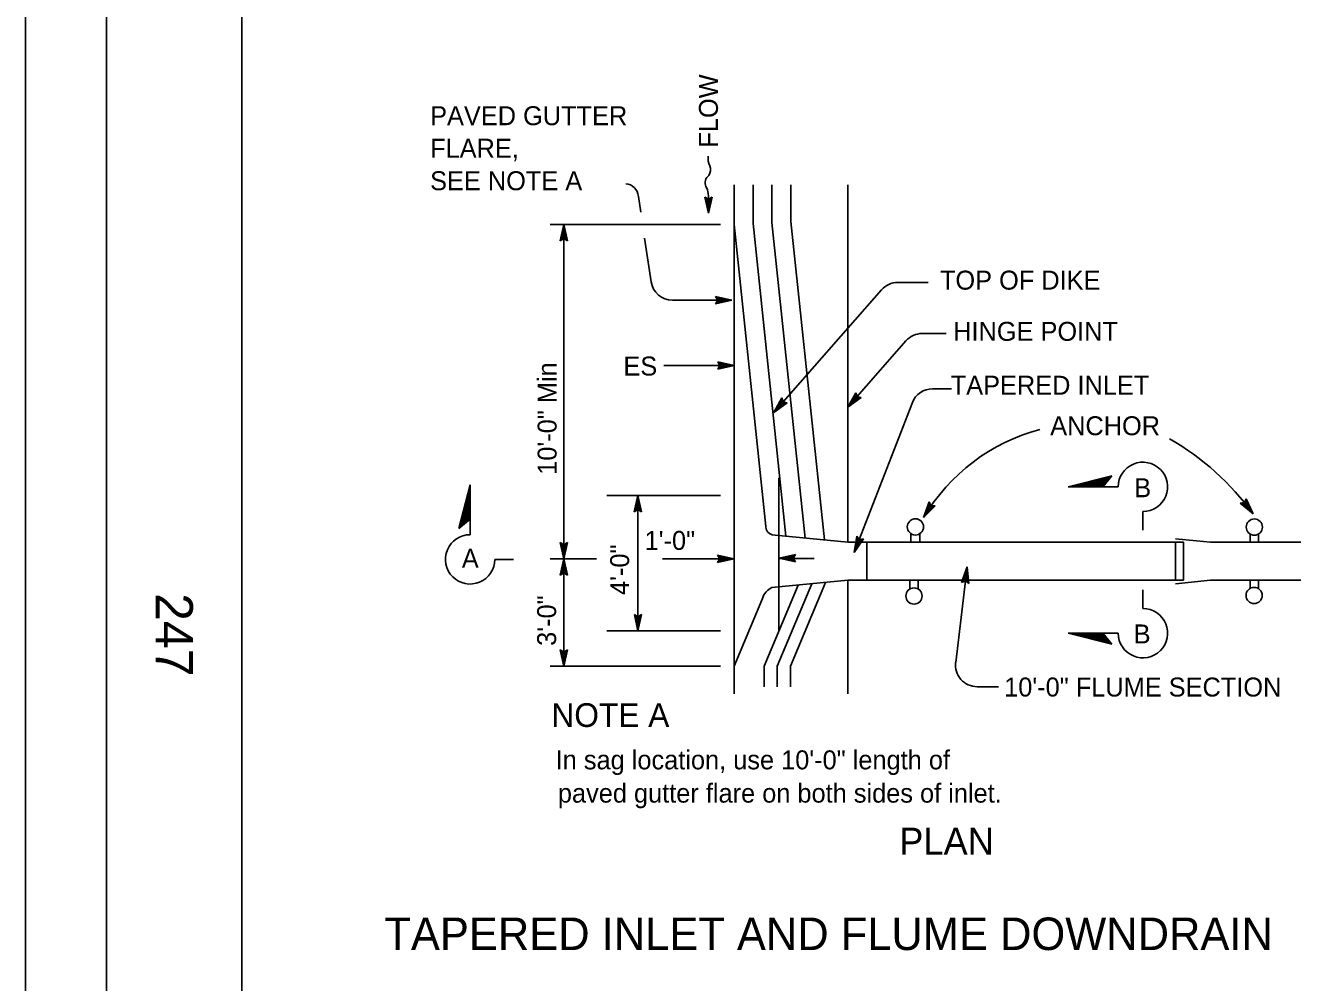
# Model space of a CAD drawing. Extents: x -894 to 866, y -472 to 714.
# Drawn here: x -894 to -426, y -4.9 to 348.5 of the extents above; entities that cross this region are included whole.
import ezdxf

# ---------------------------------------------------------------- set-up
doc = ezdxf.new("R2010")
doc.units = 0
for name, color, linetype in [('22 Misc Cnst Det', 7, 'Continuous'), ('56 Stage 3 Anno', 7, 'Continuous'), ('57 Undefined', 7, 'Continuous'), ('60 Nongeo Data', 7, 'Continuous'), ('border_PLOTTING-ELEMENTS', 7, 'Continuous'), ('border_rw_22x34_Cut_Lines', 7, 'Continuous'), ('border_SHEET', 7, 'Continuous'), ('border_WITHIN-BORDER-anno', 7, 'Continuous')]:
    doc.layers.add(name, color=color, linetype=linetype)

msp = doc.modelspace()

# ---------------------------------------------------------------- linework, layer by layer
at = {"layer": '22 Misc Cnst Det'}
for p, q in [((-729.79, 178.89), (-733.9, 162.79)), ((-729.79, 160.44), (-729.79, 178.89)), ((-508.9, 178.1), (-492.79, 182.2)), ((-490.45, 178.1), (-508.9, 178.1)), ((-507.58, 178.1), (-493.14, 181.78)), ((-506.25, 178.1), (-493.48, 181.35)), ((-504.93, 178.1), (-493.83, 180.93)), ((-503.6, 178.1), (-494.17, 180.5)), ((-502.28, 178.1), (-494.52, 180.08)), ((-500.95, 178.1), (-494.86, 179.65)), ((-499.63, 178.1), (-495.21, 179.22)), ((-498.31, 178.1), (-495.55, 178.8)), ((-496.98, 178.1), (-495.9, 178.37)), ((-496.12, 178.1), (-492.79, 182.2)), ((-729.79, 177.57), (-733.47, 163.13)), ((-729.79, 176.25), (-733.05, 163.48)), ((-729.79, 174.92), (-732.62, 163.82)), ((-729.79, 173.6), (-732.2, 164.17)), ((-729.79, 172.27), (-731.77, 164.51)), ((-729.79, 170.95), (-731.35, 164.86)), ((-729.79, 169.62), (-730.92, 165.2)), ((-481.34, 168.99), (-481.34, 162.06)), ((-729.79, 166.12), (-733.9, 162.79)), ((-729.79, 168.3), (-730.49, 165.55)), ((-729.79, 166.97), (-730.07, 165.89)), ((-720.68, 151.34), (-713.76, 151.34)), ((-481.34, 133.2), (-481.34, 140.12)), ((-508.9, 124.09), (-492.79, 119.98)), ((-490.45, 124.09), (-508.9, 124.09)), ((-507.58, 124.09), (-493.14, 120.41)), ((-506.25, 124.09), (-493.48, 120.83)), ((-504.93, 124.09), (-493.83, 121.26)), ((-503.6, 124.09), (-494.17, 121.68)), ((-502.28, 124.09), (-494.52, 122.11)), ((-500.95, 124.09), (-494.86, 122.53)), ((-499.63, 124.09), (-495.21, 122.96)), ((-498.31, 124.09), (-495.55, 123.39)), ((-496.98, 124.09), (-495.9, 123.81)), ((-496.12, 124.09), (-492.79, 119.98))]:
    msp.add_line(p, q, dxfattribs=at)
for centre, start, end in [((-481.34, 178.1), 269.9995, 180), ((-729.79, 151.34), 90, 0.0005), ((-481.34, 124.09), 180, 90.0005)]:
    msp.add_arc(centre, 9.11, start, end, dxfattribs=at)
at = {"layer": '56 Stage 3 Anno'}
for p, q in [((-667.65, 285.35), (-666.79, 279.55)), ((-637.32, 274.93), (-700.17, 274.93)), ((-696.51, 268.93), (-695.17, 274.93)), ((-696.16, 269.14), (-695.17, 273.55)), ((-695.8, 269.38), (-695.17, 272.16)), ((-695.17, 274.93), (-695.17, 151.53)), ((-695.17, 274.93), (-695.17, 274.93)), ((-695.17, 274.93), (-693.84, 268.93)), ((-695.17, 273.54), (-694.2, 269.16)), ((-695.17, 272.16), (-694.55, 269.34)), ((-695.17, 269.73), (-696.51, 268.93)), ((-696.51, 268.93), (-696.51, 268.93)), ((-695.45, 269.55), (-695.17, 270.78)), ((-695.17, 270.78), (-694.91, 269.57)), ((-693.84, 268.93), (-695.17, 269.73)), ((-693.84, 268.93), (-693.84, 268.93)), ((-665.35, 269.91), (-662.96, 253.82)), ((-571.9, 253.57), (-560.59, 253.57)), ((-638.37, 246.99), (-639.17, 248.33)), ((-639.17, 248.33), (-639.17, 248.33)), ((-639.17, 248.33), (-633.17, 246.99)), ((-577.92, 250.84), (-617.63, 205.54)), ((-655.05, 246.99), (-633.17, 246.99)), ((-633.17, 246.99), (-639.17, 245.66)), ((-639.17, 245.66), (-638.37, 246.99)), ((-639.17, 245.66), (-639.17, 245.66)), ((-638.95, 247.98), (-634.55, 246.99)), ((-634.56, 246.99), (-638.94, 246.02)), ((-635.93, 246.99), (-638.76, 246.37)), ((-638.72, 247.62), (-635.93, 246.99)), ((-638.54, 247.27), (-637.31, 246.99)), ((-637.31, 246.99), (-638.52, 246.73)), ((-633.17, 246.99), (-633.17, 246.99)), ((-562.83, 234.71), (-554.02, 234.71)), ((-568.85, 231.98), (-590.32, 207.48)), ((-658.2, 222.86), (-632.32, 222.86)), ((-637.52, 222.86), (-638.32, 224.2)), ((-638.32, 224.2), (-638.32, 224.2)), ((-638.32, 224.2), (-632.32, 222.86)), ((-632.32, 222.86), (-638.32, 221.53)), ((-638.32, 221.53), (-637.52, 222.86)), ((-638.32, 221.53), (-638.32, 221.53)), ((-638.1, 223.85), (-633.7, 222.86)), ((-633.71, 222.86), (-638.08, 221.89)), ((-635.08, 222.87), (-637.91, 222.24)), ((-637.87, 223.49), (-635.08, 222.87)), ((-637.69, 223.14), (-636.46, 222.87)), ((-636.46, 222.87), (-637.67, 222.6)), ((-632.32, 222.86), (-632.32, 222.86)), ((-617.63, 205.54), (-614.67, 210.92)), ((-614.67, 210.92), (-614.67, 210.92)), ((-614.67, 210.92), (-614.2, 209.45)), ((-590.32, 207.48), (-587.36, 212.87)), ((-585.36, 211.11), (-590.32, 207.48)), ((-585.77, 211.18), (-589.41, 208.52)), ((-589.4, 208.53), (-587.25, 212.46)), ((-588.5, 209.56), (-587.1, 212.1)), ((-586.19, 211.25), (-588.5, 209.56)), ((-587.58, 210.6), (-586.99, 211.68)), ((-586.57, 211.34), (-587.58, 210.6)), ((-587.36, 212.87), (-587.36, 212.87)), ((-587.36, 212.87), (-586.89, 211.39)), ((-586.89, 211.39), (-585.36, 211.11)), ((-585.36, 211.11), (-585.36, 211.11)), ((-559.01, 214.32), (-552.06, 214.32)), ((-612.67, 209.16), (-617.63, 205.54)), ((-616.72, 206.58), (-614.56, 210.51)), ((-613.08, 209.24), (-616.72, 206.57)), ((-615.81, 207.61), (-614.42, 210.15)), ((-613.5, 209.3), (-615.81, 207.61)), ((-614.9, 208.65), (-614.3, 209.74)), ((-613.88, 209.39), (-614.9, 208.65)), ((-614.2, 209.45), (-612.67, 209.16)), ((-612.67, 209.16), (-612.67, 209.16)), ((-590.32, 207.48), (-590.32, 207.48)), ((-566.46, 209.22), (-587.97, 153.84)), ((-617.63, 205.54), (-617.63, 205.54)), ((-637.32, 174.93), (-679.26, 174.93)), ((-669.15, 168.93), (-667.81, 174.93)), ((-668.79, 169.14), (-667.81, 173.55)), ((-667.81, 174.93), (-667.81, 124.93)), ((-667.81, 174.93), (-667.81, 174.93)), ((-667.81, 174.93), (-666.48, 168.93)), ((-667.8, 173.54), (-666.83, 169.16)), ((-443.82, 172.27), (-443.25, 173.72)), ((-443.4, 173.33), (-441.47, 169.25)), ((-443.25, 173.72), (-443.25, 173.72)), ((-443.25, 173.72), (-440.63, 168.16)), ((-667.81, 169.73), (-669.15, 168.93)), ((-669.15, 168.93), (-669.15, 168.93)), ((-668.43, 169.38), (-667.81, 172.16)), ((-668.08, 169.55), (-667.81, 170.78)), ((-667.81, 172.16), (-667.18, 169.34)), ((-667.81, 170.78), (-667.54, 169.57)), ((-666.48, 168.93), (-667.81, 169.73)), ((-666.48, 168.93), (-666.48, 168.93)), ((-562.32, 166.74), (-560.28, 172.54)), ((-558.01, 171.13), (-562.32, 166.74)), ((-561.59, 167.92), (-560.1, 172.15)), ((-558.43, 171.13), (-561.59, 167.91)), ((-560.86, 169.08), (-559.9, 171.81)), ((-558.86, 171.12), (-560.86, 169.08)), ((-560.28, 172.54), (-559.57, 171.15)), ((-560.28, 172.53), (-560.28, 172.53)), ((-560.13, 170.26), (-559.72, 171.42)), ((-559.24, 171.15), (-560.13, 170.26)), ((-559.57, 171.15), (-558.01, 171.13)), ((-558.01, 171.13), (-558.01, 171.13)), ((-445.36, 172.08), (-443.82, 172.27)), ((-440.63, 168.16), (-445.36, 172.08)), ((-445.36, 172.08), (-445.36, 172.08)), ((-441.48, 169.26), (-444.93, 172.12)), ((-442.32, 170.34), (-444.55, 172.19)), ((-443.17, 171.43), (-444.12, 172.22)), ((-443.71, 172.57), (-443.17, 171.43)), ((-443.54, 172.93), (-442.32, 170.34)), ((-562.32, 166.74), (-562.32, 166.74)), ((-440.63, 168.16), (-440.63, 168.16)), ((-587.97, 153.84), (-587.03, 159.91)), ((-587.47, 155.14), (-586.78, 159.57)), ((-587.03, 159.91), (-587.03, 159.91)), ((-587.03, 159.91), (-586.08, 158.69)), ((-586.96, 156.41), (-586.52, 159.27)), ((-695.17, 151.53), (-696.5, 157.53)), ((-696.5, 157.53), (-696.5, 157.53)), ((-696.5, 157.53), (-695.17, 156.73)), ((-695.17, 152.92), (-696.14, 157.29)), ((-695.17, 154.29), (-695.79, 157.11)), ((-695.17, 155.67), (-695.44, 156.88)), ((-695.17, 156.73), (-693.83, 157.53)), ((-693.83, 157.53), (-695.17, 151.53)), ((-694.19, 157.31), (-695.17, 152.91)), ((-694.55, 157.08), (-695.17, 154.29)), ((-694.89, 156.9), (-695.17, 155.67)), ((-693.83, 157.53), (-693.83, 157.53)), ((-584.54, 158.95), (-587.97, 153.84)), ((-584.95, 158.88), (-587.47, 155.13)), ((-585.37, 158.79), (-586.96, 156.41)), ((-586.46, 157.7), (-586.27, 158.93)), ((-585.76, 158.75), (-586.46, 157.7)), ((-586.08, 158.69), (-584.54, 158.95)), ((-584.54, 158.95), (-584.54, 158.95)), ((-683.08, 151.53), (-700.17, 151.53)), ((-696.51, 145.53), (-695.17, 151.53)), ((-696.16, 145.74), (-695.17, 150.15)), ((-695.17, 151.53), (-695.17, 111.93)), ((-695.17, 151.53), (-695.17, 151.53)), ((-695.17, 151.53), (-693.84, 145.53)), ((-695.17, 151.53), (-695.17, 151.53)), ((-695.17, 150.14), (-694.2, 145.76)), ((-632.41, 151.53), (-658.8, 151.53)), ((-637.61, 151.53), (-638.41, 152.87)), ((-638.41, 152.87), (-638.41, 152.87)), ((-638.41, 152.87), (-632.41, 151.53)), ((-632.41, 151.53), (-638.41, 150.2)), ((-638.41, 150.2), (-637.61, 151.53)), ((-638.41, 150.2), (-638.41, 150.2)), ((-638.19, 152.51), (-633.79, 151.53)), ((-633.8, 151.52), (-638.18, 150.56)), ((-635.17, 151.53), (-638, 150.9)), ((-637.96, 152.15), (-635.17, 151.53)), ((-637.78, 151.8), (-636.55, 151.53)), ((-636.55, 151.53), (-637.76, 151.26)), ((-632.41, 151.53), (-632.41, 151.53)), ((-615.68, 151.8), (-609.68, 153.14)), ((-609.68, 150.46), (-615.68, 151.8)), ((-615.68, 151.8), (-615.68, 151.8)), ((-602.76, 151.67), (-615.68, 151.67)), ((-609.89, 150.82), (-614.3, 151.8)), ((-614.29, 151.81), (-609.91, 152.78)), ((-612.91, 151.8), (-610.09, 152.43)), ((-610.13, 151.18), (-612.91, 151.8)), ((-611.53, 151.8), (-610.32, 152.07)), ((-610.3, 151.53), (-611.53, 151.8)), ((-609.68, 153.14), (-610.48, 151.8)), ((-610.48, 151.8), (-609.68, 150.46)), ((-609.68, 153.14), (-609.68, 153.14)), ((-609.68, 150.46), (-609.68, 150.46)), ((-587.97, 153.84), (-587.97, 153.84)), ((-695.17, 146.33), (-696.51, 145.53)), ((-696.51, 145.53), (-696.51, 145.53)), ((-695.8, 145.98), (-695.17, 148.76)), ((-695.45, 146.15), (-695.17, 147.38)), ((-695.17, 148.76), (-694.55, 145.94)), ((-695.17, 147.38), (-694.91, 146.17)), ((-693.84, 145.53), (-695.17, 146.33)), ((-693.84, 145.53), (-693.84, 145.53)), ((-550.48, 113.28), (-546.29, 148.59)), ((-548.33, 142.79), (-546.29, 148.59)), ((-547.95, 142.96), (-546.45, 147.22)), ((-547.56, 143.15), (-546.62, 145.84)), ((-546.62, 145.84), (-546.33, 142.97)), ((-546.45, 147.21), (-546.01, 142.75)), ((-546.29, 148.59), (-546.29, 148.59)), ((-546.29, 148.59), (-545.68, 142.47)), ((-546.9, 143.42), (-548.33, 142.79)), ((-548.33, 142.79), (-548.33, 142.79)), ((-547.2, 143.28), (-546.78, 144.47)), ((-545.68, 142.47), (-546.9, 143.42)), ((-546.78, 144.47), (-546.66, 143.24)), ((-545.68, 142.47), (-545.68, 142.47)), ((-667.81, 124.93), (-669.14, 130.93)), ((-669.14, 130.93), (-669.14, 130.93)), ((-669.14, 130.93), (-667.81, 130.13)), ((-667.81, 126.32), (-668.78, 130.69)), ((-667.8, 127.69), (-668.43, 130.51)), ((-667.8, 129.07), (-668.07, 130.28)), ((-667.81, 130.13), (-666.47, 130.93)), ((-666.47, 130.93), (-667.81, 124.93)), ((-666.82, 130.71), (-667.8, 126.31)), ((-667.18, 130.48), (-667.8, 127.69)), ((-667.53, 130.3), (-667.8, 129.07)), ((-666.47, 130.93), (-666.47, 130.93)), ((-637.32, 124.93), (-679.26, 124.93)), ((-667.81, 124.93), (-667.81, 124.93)), ((-695.17, 111.93), (-696.5, 117.93)), ((-696.5, 117.93), (-696.5, 117.93)), ((-696.5, 117.93), (-695.17, 117.13)), ((-695.17, 113.32), (-696.14, 117.69)), ((-695.17, 114.69), (-695.79, 117.51)), ((-695.17, 116.07), (-695.44, 117.28)), ((-695.17, 117.13), (-693.83, 117.93)), ((-693.83, 117.93), (-695.17, 111.93)), ((-694.19, 117.71), (-695.17, 113.31)), ((-694.55, 117.48), (-695.17, 114.69)), ((-694.89, 117.3), (-695.17, 116.07)), ((-693.83, 117.93), (-693.83, 117.93)), ((-637.32, 111.93), (-700.17, 111.93)), ((-695.17, 111.93), (-695.17, 111.93)), ((-542.54, 104.34), (-534.68, 104.34))]:
    msp.add_line(p, q, dxfattribs=at)
for centre, radius, start, end in [((-672.68, 284.95), 5.05, 4.5986, 86.1529), ((-655.05, 254.99), 8, 188.4457, 270), ((-571.9, 245.57), 8, 90, 138.7642), ((-562.83, 226.71), 8, 90, 138.7643), ((-559.01, 206.32), 8, 90, 158.7802), ((-501.58, 131.11), 70.41, 104.6419, 149.6026), ((-521.33, 109.26), 99.91, 36.121, 60.0648), ((-542.54, 112.34), 8, 173.2292, 270)]:
    msp.add_arc(centre, radius, start, end, dxfattribs=at)
at = {"layer": '60 Nongeo Data'}
for p, q in [((-632.32, 289.65), (-632.32, 101.65)), ((-625.32, 289.65), (-625.32, 275.29)), ((-618.32, 289.65), (-618.32, 275.66)), ((-611.32, 289.65), (-611.32, 276.03)), ((-590.32, 289.65), (-590.32, 157.65)), ((-641.78, 279.11), (-643.11, 285.11)), ((-643.11, 285.11), (-643.11, 285.11)), ((-643.11, 285.11), (-641.78, 284.31)), ((-641.78, 280.5), (-642.75, 284.88)), ((-641.78, 281.88), (-642.4, 284.7)), ((-641.78, 283.26), (-642.04, 284.47)), ((-641.78, 284.31), (-640.44, 285.11)), ((-640.44, 285.11), (-641.78, 279.11)), ((-640.8, 284.9), (-641.78, 280.49)), ((-641.15, 284.66), (-641.78, 281.88)), ((-641.5, 284.49), (-641.78, 283.26)), ((-640.44, 285.11), (-640.44, 285.11)), ((-641.78, 279.11), (-641.78, 279.11)), ((-632.32, 274.93), (-620.61, 163.48)), ((-625.32, 275.29), (-613.2, 159.87)), ((-618.32, 275.66), (-606.08, 159.18)), ((-611.32, 276.03), (-598.97, 158.49)), ((-615.82, 181.43), (-615.82, 160.08)), ((-590.32, 157.65), (-618.32, 160.37)), ((-615.82, 161.19), (-615.82, 124.93)), ((-567.04, 160.82), (-567.04, 157.65)), ((-563.68, 160.87), (-563.68, 157.65)), ((-441.68, 160.7), (-441.68, 157.65)), ((-438.61, 160.8), (-438.61, 157.63)), ((-590.32, 157.65), (-466.32, 157.65)), ((-583.32, 157.65), (-583.32, 143.65)), ((-469.32, 157.65), (-469.32, 143.65)), ((-456.32, 157.65), (-469.27, 158.94)), ((-466.32, 157.65), (-466.32, 143.65)), ((-456.32, 157.65), (-414.32, 157.65)), ((-621.24, 111.93), (-608.7, 141.86)), ((-590.3, 143.65), (-618.32, 140.93)), ((-616.36, 111.93), (-603.61, 142.36)), ((-611.48, 111.93), (-598.53, 142.85)), ((-590.32, 143.65), (-466.32, 143.65)), ((-590.32, 143.65), (-590.32, 101.65)), ((-567.36, 140.36), (-567.36, 143.42)), ((-564.29, 140.27), (-564.29, 143.44)), ((-456.32, 143.65), (-469.27, 142.36)), ((-456.32, 143.65), (-414.32, 143.65)), ((-441.76, 140.56), (-441.76, 143.62)), ((-438.69, 140.47), (-438.69, 143.63)), ((-632.32, 111.93), (-621.84, 136.94)), ((-621.24, 111.93), (-621.24, 104.24)), ((-616.36, 111.93), (-616.36, 104.24)), ((-611.48, 111.93), (-611.48, 104.24))]:
    msp.add_line(p, q, dxfattribs=at)
for centre in [(-565.34, 163.32), (-440.18, 163.25), (-565.86, 137.82), (-440.26, 138.01)]:
    msp.add_circle(centre, 3, dxfattribs=at)
for centre, radius, start, end in [((-635.92, 299.37), 6.02, 172.3759, 207.2941), ((-645.04, 295.2), 4.02, 328.4998, 20.4533), ((-639.69, 290.39), 3.32, 125.3616, 205.2334), ((-647.55, 286), 5.7, 3.6072, 31.4775), ((-690.06, 282.17), 48.37, 356.3722, 4.9653), ((-617.37, 163.48), 3.24, 180.0008, 253.6122), ((-615.5, 134.88), 6.67, 115.0163, 161.9861)]:
    msp.add_arc(centre, radius, start, end, dxfattribs=at)
at = {"layer": 'border_PLOTTING-ELEMENTS'}
for points in [[(-894.04, -472.44), (865.96, -472.44), (865.96, 713.56), (-894.04, 713.56)], [(-864.04, 670.56), (835.96, 670.56), (835.96, -429.44), (-864.04, -429.44)]]:
    msp.add_lwpolyline(points, close=True, dxfattribs=at)
at = {"layer": 'border_rw_22x34_Cut_Lines'}
msp.add_lwpolyline([(-864.04, 670.56), (835.96, 670.56), (835.96, -429.44), (-864.04, -429.44)], close=True, dxfattribs=at)
at = {"layer": 'border_SHEET'}
msp.add_line((-814.04, -404.44), (-814.04, 645.56), dxfattribs=at)

# ---------------------------------------------------------------- texts
at = {"layer": '57 Undefined'}
for s, p in [('FLOW', (-638.28, 303.34)), ('10\'-0" Min', (-697.85, 182.56)), ('4\'-0"', (-671.07, 138.19)), ('3\'-0"', (-698.03, 119.4))]:
    msp.add_text(s, height=7, rotation=90, dxfattribs=at).set_placement(p)
for s, height, p in [('PAVED GUTTER', 7, (-744.57, 311.62)), ('FLARE,', 7, (-744.57, 299.62)), ('SEE NOTE A', 7, (-744.57, 287.62)), ('TOP OF DIKE', 7, (-556.29, 250.92)), ('HINGE POINT', 7, (-551.4, 232.02)), ('ES', 7, (-673.18, 219.2)), ('TAPERED INLET', 7, (-552.31, 212.13)), ('ANCHOR', 7, (-515.57, 197.16)), ('B', 7, (-484.53, 174.28)), ('1\'-0"', 7, (-665.35, 154.83)), ('A', 7, (-732.86, 148.24)), ('B', 7, (-484.75, 120.3)), ('10\'-0" FLUME SECTION', 7, (-532.58, 100.7)), ('NOTE A', 8.75, (-699.77, 89.48)), ('In sag location, use 10\'-0" length of', 7, (-698.2, 73.82)), ('paved gutter flare on both sides of inlet.', 7, (-697.38, 61.54)), ('PLAN', 10, (-571.31, 42.28)), ('TAPERED INLET AND FLUME DOWNDRAIN', 12, (-761.45, 7.11))]:
    msp.add_text(s, height=height, dxfattribs=at).set_placement(p)
at = {"layer": 'border_WITHIN-BORDER-anno'}
msp.add_text('247', height=13.78, rotation=270, dxfattribs=at).set_placement((-845.95, 138.87))

doc.saveas('drawing.dxf')
